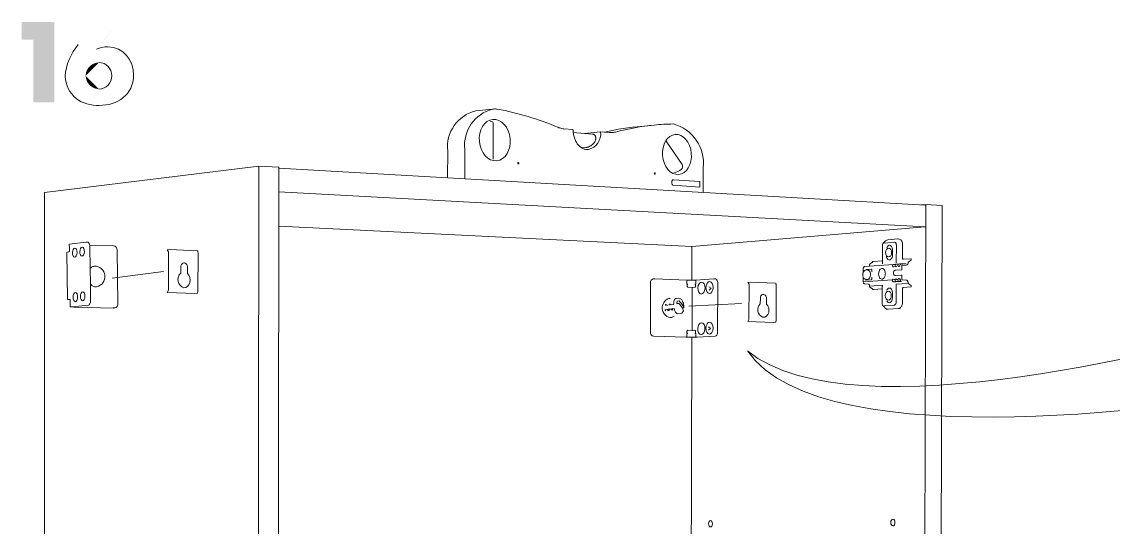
# Model space of a CAD drawing. Header units: metres. Extents: x -11.5 to 7.4, y -3.8 to 5.9.
# Drawn here: x 5.8016 to 6.1789, y 0.2923 to 0.4669 of the extents above; entities that cross this region are included whole.
import ezdxf

# ---------------------------------------------------------------- set-up
doc = ezdxf.new("R2010")
doc.units = ezdxf.units.M
doc.header["$MEASUREMENT"] = 0
doc.layers.add('PDF12_Geometry_Num_Penna__1_Num_Penna__255', color=255, linetype='Continuous', lineweight=18)
doc.layers.add('PDF12_Geometry_Num_Penna__7_Num_Penna__7', color=7, linetype='Continuous', lineweight=18)

msp = doc.modelspace()

# ---------------------------------------------------------------- hatches: boundary and pattern name
at = {"layer": 'PDF12_Geometry_Num_Penna__7_Num_Penna__7', "linetype": 'Continuous', "lineweight": 18}
for points in [[(5.805582035278508, 0.4607574257860527), (5.805582035278508, 0.4390865753730697), (5.812805652082838, 0.4390865753730697), (5.812805652082838, 0.466874158450806), (5.801600446492314, 0.466874158450806), (5.801600446492314, 0.4607574257860527)], [(5.835249724335384, 0.4668747727039353), (5.82736271415107, 0.4574791568332719), (5.827436424526624, 0.457404217951459)], [(5.828247238657722, 0.4527973194793118, 0.4129035021336592), (5.823677195373348, 0.4482653598889783)], [(5.823677195373351, 0.4482653598889783, 0.4127283181193772), (5.828247238657722, 0.4436560044043105)]]:
    msp.add_hatch(color=7, dxfattribs=at).paths.add_polyline_path(points)

# ---------------------------------------------------------------- linework, layer by layer
at = {"layer": 'PDF12_Geometry_Num_Penna__1_Num_Penna__255', "color": 255, "linetype": 'Continuous', "lineweight": 18, "flags": 128}
msp.add_lwpolyline([(6.032175469322056, 0.3686260902768987), (6.050389303121539, 0.3695499269838471)], dxfattribs=at)
at = {"layer": 'PDF12_Geometry_Num_Penna__7_Num_Penna__7', "color": 7, "linetype": 'Continuous', "lineweight": 18, "flags": 128}
for points in [[(5.948811860134468, 0.4130159526432466), (5.948826602209579, 0.4222346636125787, -0.3794525430150651), (5.958559811600281, 0.4361123617194513), (5.964367697791461, 0.4367121184752119, 0.3759348889439186), (5.954741122744061, 0.4228164841769546), (5.954731294693989, 0.412680079031972)], [(5.964367697791461, 0.4367116270727092), (5.964689566431382, 0.4367472537542261), (5.965006521046265, 0.4367607673230784), (5.965327161179927, 0.4367570818043003), (5.965653943844885, 0.4367509392730033), (5.965972864069782, 0.4367278433553308), (5.965983920626117, 0.4367278433553308, -0.05377847380533182), (5.986873072506345, 0.4304328544323619), (5.987209683221376, 0.4303026327688828), (5.987552436467704, 0.430190838699291), (5.987901332245327, 0.4300913296922939), (5.988241628479138, 0.4300176193167395), (5.988589295750502, 0.4299561940037773), (5.988938191528128, 0.429921795828518)], [(6.004747592877028, 0.4286249846212655), (6.004958895953614, 0.428607785533635), (6.005175113055241, 0.4286028715085992), (6.005396244181904, 0.4286041000148595), (6.005608775764751, 0.4286176135837092), (6.005820078841342, 0.428632969911952), (6.006139490468742, 0.4286759676310234), (6.0064662731337, 0.4287275648939124), (6.006794284304918, 0.4288000467632074), (6.008466281323743, 0.4292226529163852), (6.010146877886383, 0.4296059468692688), (6.011818874905208, 0.4299585281656695), (6.013505613999145, 0.4302730257680354), (6.015183753549264, 0.4305604962326965), (6.01687172114946, 0.4308086544970635), (6.018548632193321, 0.4310187290673939), (6.020237828299777, 0.4311980909812423, -0.02180770081312637), (6.026764759204488, 0.4315762252078361), (6.026784415304634, 0.4315774537140955, -0.3708040782450279), (6.037166276000216, 0.4165228466108717), (6.037151533925105, 0.4079319023400112)], [(5.99614202938168, 0.4283403397210002), (5.99220343831456, 0.4286572943358831), (5.992223094414708, 0.4285049595597386), (5.992279605702633, 0.4281560637821142), (5.992342259521854, 0.4278108535232681), (5.992425797947481, 0.4274631862519032), (5.992505650854332, 0.4271364035869443), (5.992619901936441, 0.4268096209219872), (5.992730467499772, 0.4264902092945855), (5.992859460656991, 0.4261757116922196), (5.992989682320472, 0.4258771846712257), (5.993142017096616, 0.425581114662748), (5.993300494404059, 0.4253022437419016), (5.993465114242797, 0.4250344293773853), (5.993643247650386, 0.4247752145566865), (5.99383243761431, 0.4245282847985798), (5.994028998615788, 0.4242985541281019), (5.994224331111006, 0.4240786515076982), (5.994441776718894, 0.423878404987442), (5.994656765314259, 0.4236892150235194), (5.994870525403368, 0.423518452653485), (5.99509534204881, 0.4233661178773396), (5.995329986744322, 0.4232248396575269), (5.99556217442732, 0.423104446044122), (5.995799276135351, 0.4229901949620114), (5.996042520374681, 0.4229054280301252), (5.996284536107751, 0.4228341746670887), (5.996526551840821, 0.4227801203916819), (5.996769796080153, 0.4227457222164226), (5.99701181181322, 0.422719923584979), (5.997230485927364, 0.4227236091037572), (5.997452845560288, 0.4227371226726087, 0.3833442208596908), (6.001682592610848, 0.4288676146074657), (5.99614202938168, 0.4283405854222506), (5.998927053071375, 0.4281108547517727)], [(5.833715934270726, 0.3680312475461651, 0.3798042391204534), (5.834816675879003, 0.36942928766919), (5.834558689564563, 0.3880153588652213, 0.4065027537870404), (5.83329295956567, 0.3894759299568316), (5.825066881653804, 0.389710574652347)], [(6.108794210594544, 0.3850084669451075), (6.106271472991194, 0.3848179256242998), (6.106214961703269, 0.3848646088621512), (6.106164592946641, 0.3849309482001502), (6.106125280746346, 0.3850169436382966), (6.106094568089866, 0.38512382368285), (6.106092111077347, 0.3852307037274043), (6.106101939127418, 0.3898584868059585, 0.3772764434533195), (6.104883015217005, 0.3918306079039162), (6.104621834786288, 0.391844735725897), (6.104589893623549, 0.391844735725897), (6.10457269453592, 0.391844735725897), (6.104541981879438, 0.391844735725897), (6.104516183247995, 0.391844735725897), (6.104497141400977, 0.3918451042777749), (6.100941844286739, 0.3915490342692989, 0.2120652772848372), (6.100007565276586, 0.3909264272971162), (6.099738522405811, 0.3907691784959333, 0.2548668594641322), (6.099101419059769, 0.3894740871974429), (6.099092573814705, 0.3842642378532606), (6.095784206458573, 0.3840123940701163), (6.095733837701944, 0.38399028095745), (6.095704353551723, 0.3839521972634143), (6.095697842468548, 0.383894580319855), (6.095700299481067, 0.3837778722252283), (6.094834079717678, 0.3833013346472685), (6.094766511873416, 0.3832509658906398), (6.094711229091754, 0.3831821695401221), (6.094663317347642, 0.3830949455957171), (6.094635061703681, 0.3829991221074955), (6.094629410574889, 0.3829031757686492), (6.094633096093665, 0.3826783591232079), (6.094623268043591, 0.3825923636850614), (6.094597469412147, 0.3825051397406547), (6.094556928705591, 0.3824179157962497), (6.103042221438157, 0.383056739051054, 0.5477297531325485), (6.102578214624044, 0.3823933456710646, 0.7125105490547731), (6.103196030421815, 0.3824426087720605)], [(5.857319593581371, 0.3834899103580609), (5.85715251673011, 0.3834051434261747), (5.857008781497781, 0.3832847498127689), (5.856884702365599, 0.3831471571117344), (5.856771679789748, 0.3829776232479585), (5.856677084807787, 0.3827872047777774), (5.856607059951012, 0.3825869582575212), (5.856570204763235, 0.3823633701183384), (5.856561359518167, 0.3821432217966843), (5.856549074455575, 0.3799859648054591, 0.5718229644015348), (5.857560503658805, 0.3749941753222874)], [(6.093862331266619, 0.3778848505502834), (6.093427440050846, 0.3778983641191331, -0.2936561461387424), (6.092482595886867, 0.3786268683308638), (6.092470310824273, 0.3786354678746777), (6.092417485055128, 0.3787890311570825), (6.092372030323535, 0.3789524224895606), (6.092337632148277, 0.3791158138220405), (6.092315519035612, 0.379292718723371), (6.092311833516833, 0.3794745376497373), (6.092319204554387, 0.3796489855385499), (6.092346231692092, 0.3798246619336219), (6.092381858373608, 0.3799978813161733), (6.092427313105199, 0.3801539016110977), (6.092482595886867, 0.3803185214498352), (6.092491686833183, 0.381634005952229), (6.09250151488326, 0.381776512678301), (6.092537141564774, 0.3819141053793356), (6.092593652852702, 0.3820418700302968), (6.092669820240776, 0.3821376935185166), (6.092763186716477, 0.3822261459691827), (6.092868838254773, 0.3822777432320708), (6.092976946805582, 0.3822986278384777), (6.094556805854966, 0.3824177929456232)], [(6.093979285062499, 0.381115084908326), (6.094030268072256, 0.3811067310657634), (6.093591691337707, 0.3811276156721695, 0.3065597292846307), (6.092482595886866, 0.3803185214498352)], [(6.10370831753192, 0.3831168130071303), (6.104008073059171, 0.3831389261197975, 0.535116162149784), (6.10354259203759, 0.3824658275403783, 0.7203765954239095), (6.104162987698462, 0.3825139849857218)], [(6.104671712140414, 0.3831894177270518), (6.104981295717742, 0.3832139878522369, 0.5388146238302863), (6.104520483019902, 0.3825391693640379, 0.7335547417771019), (6.105127610813218, 0.3825883096144063, -0.2304302932713456), (6.105636212404542, 0.383260793940714), (6.105976508638353, 0.3832865925721585)], [(6.035037888906086, 0.3578640068940837), (6.034902753217567, 0.3578615498815658), (6.034747961428904, 0.3578603213753064), (6.034580884577649, 0.3578578643627877), (6.034419950257686, 0.3578554073502689), (6.034263929962764, 0.3578615498815658), (6.034110366680357, 0.3578603213753064), (6.033961840273616, 0.3578670781597317), (6.032727314333709, 0.3579054075550205), (6.03206023543494, 0.3578694123216239), (6.031961954934198, 0.3578669553091061), (6.031837875802017, 0.3578657268028467), (6.031701511607242, 0.3578644982965882), (6.03155777637491, 0.3578620412840694), (6.031415269648841, 0.3578583557652912), (6.03126662039147, 0.3578657268028467), (6.031142418408663, 0.3578640068940837), (6.01995588611328, 0.3582557775401698, -0.3758787531156418), (6.018902073444107, 0.3596113113466002), (6.018941754196296, 0.3767638385887278, -0.3940250060021732), (6.019900234779739, 0.3780364482226721), (6.020295813795212, 0.3780696178916712), (6.02034372553932, 0.3780708463979305), (6.02039409429595, 0.3780708463979305)], [(6.040897126658901, 0.3780527873559194), (6.04141973322159, 0.3780289543345106, -0.3477115017530024), (6.042162979508422, 0.3767672784062519), (6.042123667308125, 0.3596038174584182)], [(6.092475101998685, 0.3770316529532414), (6.102571703540924, 0.3777558573930371, 0.5700949474161078), (6.10310487525738, 0.3770396382439252), (6.103238782439638, 0.3770408667501846), (6.103376375140673, 0.3770420952564439), (6.103482026678966, 0.3770445522689627), (6.103577850167188, 0.3770556088252954)], [(6.104069989774638, 0.3771116287107201, -0.5645895681449228), (6.103536818058128, 0.3778290763661127), (6.103180551242948, 0.3778032777346692)], [(6.105035718545031, 0.377173791127376, -0.554643634069123), (6.104503775334777, 0.3779010668329041), (6.104145051507079, 0.3778752682014597)], [(6.104539770568174, 0.3771182626445171), (6.104620851981281, 0.3771280906945904), (6.104660164181576, 0.3771416042634419), (6.104688419825539, 0.3771416042634419), (6.104676503314824, 0.3771482381972424), (6.105035227142523, 0.377174036828686), (6.105177733868594, 0.3771764938412048), (6.105307955532073, 0.3771777223474633), (6.105419749601666, 0.3771900074100563), (6.105517538699901, 0.377191481617567), (6.105586335050416, 0.3772013096676412), (6.105636703807047, 0.3772013096676412), (6.105652674388416, 0.3772123662239748, -0.219171620241513), (6.105122942489434, 0.3779375534688034), (6.105475523785834, 0.3779645806065064)], [(6.099067020884512, 0.3745635838784285), (6.099052278809399, 0.3696418192520383, 0.2512791233819183), (6.099560880400725, 0.3684821093433159), (6.099816286852024, 0.3682939021844005), (6.099817515358282, 0.3682828456280678), (6.099913338846502, 0.3681305108519215), (6.100025132916091, 0.3679855471133315), (6.100132012960644, 0.3678712960312227), (6.100248721055275, 0.3677668729991863), (6.100377714212495, 0.3676919341173734), (6.100514078407272, 0.3676255947793745), (6.1006578136396, 0.3675911966041152), (6.100794177834375, 0.3675715405039686)], [(6.09972955431012, 0.3687941499331622), (6.103282394411842, 0.3690201950848628, 0.353875614074188), (6.103867900494995, 0.3699686019169954), (6.103889767906407, 0.3762295612165829), (6.107615827390681, 0.3764986040873559)], [(6.025742519146174, 0.3712528823604035), (6.025471019262884, 0.3712565678791817), (6.025210575935922, 0.371233226260256, 0.7362095673349015), (6.025639447471026, 0.3646819709316107), (6.025898662291723, 0.3646844279441277), (6.026150506074869, 0.3647261971569433), (6.026399892845495, 0.3647974505199789), (6.026639451566044, 0.3648969595269778), (6.026872867755301, 0.3650284096967162), (6.027089084856929, 0.3651856584978983)], [(6.027400019791141, 0.3710437905950821, 0.1177740278193905), (6.027022868369553, 0.3701961212762077, 0.04718070878646679), (6.026929501893854, 0.3691838321185941), (6.026080604068719, 0.3690781805802992)], [(6.029972511897988, 0.3679493061786827), (6.030493398551906, 0.368013065653539, 0.04670589689673365), (6.030460228882903, 0.3688988186664499, 0.08063997386015125), (6.030006910073247, 0.3703853112401294, 0.1176444650229517), (6.029377914868517, 0.371149442133377, 0.1986834001767859), (6.028676437794491, 0.3713349465785223), (6.027720659924803, 0.3712317520527453)], [(6.057609357257714, 0.3726139444450158), (6.057455793975313, 0.3725353200444248), (6.057324343805572, 0.3724272114936111), (6.057211321229723, 0.3722982183363914), (6.057105669691428, 0.3721434265477273), (6.057019674253279, 0.3719689786589155), (6.05695456342154, 0.3717847027200287), (6.056920165246281, 0.3715807706809953), (6.056913531312484, 0.3713775757457176), (6.05690124624989, 0.3693972236558229, 0.5715203338323285), (6.057830242683128, 0.3648163695163813)], [(6.029997573425677, 0.3664535998080591, -0.1997180764514313), (6.029366121208428, 0.3660973329928812), (6.028436141970186, 0.3659744823669566, -0.2030172589183148), (6.028077418142466, 0.3660690773488904, -0.1162383313902815), (6.027486506631792, 0.3667840679917944, -0.04857542984725185), (6.027116234845257, 0.3677671187004385), (6.02670714226093, 0.3677130644250317), (6.026556035991042, 0.3676934083248842)]]:
    msp.add_lwpolyline(points, format="xyb", dxfattribs=at)
for points in [[(5.964523595235759, 0.4193901802199367), (5.964545708348425, 0.4319811408708816)], [(6.003053605596161, 0.4287640515298108), (6.004664177302024, 0.4291264608762875), (6.006282120045443, 0.4294593860725406), (6.007900062788861, 0.4297542275747581), (6.009520462544797, 0.4300208134330123), (6.011139633794475, 0.4302579151410457), (6.01275880504415, 0.4304655326988582), (6.014380433306346, 0.4306350665626333)], [(6.014380064754471, 0.4306350665626333), (6.020238811104782, 0.4311977224293653)], [(5.988937822976249, 0.429922410081649), (5.992063142899754, 0.4296595097421703)], [(5.992063020049128, 0.4296591411902924), (5.99209250419935, 0.429661598202812), (5.992114617312016, 0.4296529986589972), (5.992131816399644, 0.4296333425588488), (5.9921391874372, 0.4296124579524427), (5.9921391874372, 0.4295952588648122), (5.992152701006052, 0.4295657747145913)], [(5.992152946707305, 0.4295661432664684), (5.992157860732339, 0.4292172474888458), (5.992179973845005, 0.4288609806736661), (5.992203315463932, 0.4286570486346308)], [(5.996555913140416, 0.4234469535891972), (5.996661564678712, 0.4234395825516417), (5.996777044267079, 0.4234481820954556), (5.996908494436818, 0.4234727522206416), (5.99705468668167, 0.4235132929271952), (5.997198421914, 0.4235538336337514), (5.997361813246478, 0.4236152589467137), (5.997525204578958, 0.4236754557534157), (5.997689824417696, 0.4237442521039343), (5.997844616206358, 0.4238228765045235), (5.997996950982508, 0.4239039579176342), (5.998293020990982, 0.4240833198314835), (5.998569434899311, 0.4242712812891467), (5.998849534326418, 0.4244874983907732), (5.99907557947812, 0.4247123150362127), (5.999295482098521, 0.4249481882379875), (5.999495728618777, 0.4251926609835763), (5.999665262482553, 0.4254567898293127), (5.999797941158551, 0.4257184616625302), (5.999906049709363, 0.4259813620020081), (5.999982217097436, 0.4262528618853008), (6.00000678722262, 0.4263892260800768), (6.000015386766435, 0.4265354183249253), (6.000022757803992, 0.4266779250509964), (6.000021529297731, 0.4268216602833279), (6.000009244235141, 0.4269690810344366), (5.9999773030724, 0.4271042167229533), (5.99994659041592, 0.4272368953989503), (5.99989745016555, 0.4273536034935788), (5.999845852902661, 0.4274678545756867), (5.999788113108476, 0.4275735061139825), (5.999705803189107, 0.4276877571960931), (5.999609979700887, 0.427783580684312), (5.999511699200148, 0.4278794041725327), (5.999406047661852, 0.4279543430543473), (5.999297939111038, 0.428010854342272), (5.999181231016411, 0.4280575375801225), (5.999053466365449, 0.4280943927678997), (5.998926930220749, 0.4281115918555294)], [(6.001719570649254, 0.4288690888149755), (6.003046357409231, 0.4287646657829409)], [(6.003046357409231, 0.4287640515298108), (6.004747838578277, 0.4286252303225178)], [(5.994781581550198, 0.4235855290952397), (5.996555544588539, 0.4234467078879449)], [(6.029922388842611, 0.4175335387103489), (6.024391653663516, 0.4256072818460694)], [(5.883144637909972, 0.1084545089026907), (5.809273328035646, 0.1206253204129766), (5.809436719368128, 0.4079557353614414), (5.883494762193854, 0.417055281223627)], [(5.883495007895107, 0.4170555269248775), (5.883144883611221, 0.1084547546039438)], [(5.890456952866217, 0.4166566309425042), (5.883495007895107, 0.4170558954767563)], [(5.890456952866217, 0.4166566309425042), (5.890445896309881, 0.4076811642125007)], [(5.890460515534366, 0.416366826315949), (6.113923347077494, 0.4035240218818608)], [(6.026342398752563, 0.4117114018465609), (6.026337484727526, 0.4111229473483853)], [(6.026764759204488, 0.4123358515781321), (6.026668935716268, 0.4123149669717252), (6.02658294027812, 0.4122645982150965), (6.026495716333715, 0.412187202320764), (6.026429376995715, 0.4120901503262848), (6.026381465251605, 0.4119820417754712), (6.026356895126421, 0.4118456775806951), (6.02634215305131, 0.4117117703984379)], [(6.036024133731003, 0.4116658242643432), (6.02685087749326, 0.4123353601756286)], [(6.035983961576326, 0.4097591825500029), (6.03600976020777, 0.4097702391063374), (6.03602450228288, 0.4116658242643432)], [(5.890446142011132, 0.4076815327643786), (5.890115673827399, 0.1181631481682084)], [(5.890453267347439, 0.4081559818816967), (6.113898899802935, 0.3960736228220769)], [(6.026337607578149, 0.411122333095256), (6.02635234965326, 0.4109761408504067), (6.026392890359817, 0.4108324056180752), (6.026442030610186, 0.4107083264858931), (6.026519426504519, 0.4105928468975231), (6.026609107461443, 0.4105080799656369), (6.026707387962183, 0.4104527971839715), (6.026813039500476, 0.4104343695900816)], [(6.026812670948598, 0.4104348609925852), (6.035983470173822, 0.4097591825500029)], [(6.119759366062009, 0.4034370436387062), (6.11407506760051, 0.4037675118224415), (6.112347787800021, 0.4036164055525555)], [(6.113297668839662, 0.1248179665745086), (6.114075313301761, 0.4037675118224415)], [(6.118984301463056, 0.1252234964906833), (6.119759488912637, 0.4034371664893328)], [(6.033222156654928, 0.3776353409290305), (6.03324795528637, 0.3892041843722893), (5.890436559662314, 0.3962201836188051)], [(6.113898654101682, 0.3960737456727035), (6.033248446688876, 0.3892039386710362)], [(5.818017835588913, 0.3900439912511047), (5.818032577664024, 0.3885304715397213), (5.818043634220357, 0.3884850168081284), (5.818044862726616, 0.3884371050640185), (5.818058376295468, 0.3883769082573156), (5.8180694328518, 0.3883007408692434), (5.818071889864321, 0.3882233449749117), (5.818075575383098, 0.388136121030505)], [(5.81804351136973, 0.3900529593467965), (5.823720438793675, 0.3907188097393046), (5.823746237425121, 0.3907200382455631), (5.823765893525268, 0.3907200382455631)], [(5.824398328547524, 0.3906996450416607), (5.823765647824017, 0.3907205296480676)], [(5.825066513101923, 0.3897104518017214), (5.825018601357815, 0.389926668903346), (5.824968232601186, 0.3901060308171962), (5.824893293719372, 0.39027802169349), (5.824812212306263, 0.39042298543208), (5.824722531349336, 0.3905360080079294), (5.824623022342339, 0.3906281459773728), (5.824513685285266, 0.3906858857715561), (5.824398205696898, 0.3906993993404084)], [(5.825096488654651, 0.3893379687039191), (5.825090346123355, 0.3895308441866199), (5.825067004504429, 0.3897102061004691)], [(5.825211722541766, 0.3817089448340427), (5.825096242953398, 0.3893379687039191)], [(6.103926623094184, 0.3898742116860765), (6.103913109525333, 0.3899884627681871), (6.103902052969001, 0.3901162274191483), (6.103883625375111, 0.3902218789574414), (6.103841856162298, 0.3903250734832193), (6.103798858443223, 0.3904245824902155), (6.103749718192857, 0.3904995213720301), (6.103701806448743, 0.3905769172663627), (6.103642838148302, 0.3906334285542865), (6.103574041797783, 0.3906813402983973), (6.10349787440971, 0.3907083674361003), (6.10341925000912, 0.3907267950299884), (6.103341854114786, 0.3907366230800635), (6.099792699531845, 0.3904405530715866)], [(6.100676609785367, 0.3888196619131454), (6.10073926360459, 0.388994109801958), (6.100835087092809, 0.389151358603141), (6.100930910581029, 0.389287722797917), (6.101035333613064, 0.3894167159551367), (6.101156955732732, 0.3895125394433565), (6.101281034864913, 0.3895923923502087), (6.10141617055343, 0.3896538176631701), (6.10156236279828, 0.3896845303196503)], [(6.10390266722213, 0.3836008444732713), (6.103927237347314, 0.3898735974329481)], [(5.817121517422173, 0.387285994699111), (5.817351248092651, 0.37097511709519), (5.817374589711577, 0.3709702030701534), (5.817428643986979, 0.3709616035263394), (5.817515867931389, 0.370954232488784), (5.817632576026016, 0.3709480899574871)], [(5.817122008824676, 0.3872863632509898), (5.817131836874749, 0.3872937342885452), (5.817178520112602, 0.3873060193511373), (5.817246087956859, 0.387320761426249)], [(5.817245596554354, 0.3873212528287509), (5.817846336115121, 0.3873839066479734)], [(5.817847196069506, 0.3873830466935919), (5.817909849888723, 0.38741621636259), (5.81796881818917, 0.3874665851192196), (5.818014272920761, 0.3875439810135513), (5.818049899602279, 0.3876520895643649), (5.818076926739984, 0.3877687976589925), (5.818083069271276, 0.387894105297435), (5.818075698233722, 0.388136121030505)], [(5.851793772427312, 0.3733847092720621), (5.852259376299564, 0.3741488401653097), (5.85229500298108, 0.3874130222463172)], [(5.852295248682331, 0.3874136364994465), (5.85184315837893, 0.3881126565609536), (5.852698198735363, 0.3881777673926932)], [(5.862529934328055, 0.3868367299601081), (5.862529934328055, 0.3870369764803643), (5.862501678684094, 0.3872372230006196), (5.862461137977538, 0.387416584914468), (5.862404626689614, 0.3875947183220587), (5.862328459301541, 0.3877507386169823), (5.852698198735363, 0.3881782587951976)], [(5.862529934328055, 0.386837098511986), (5.862499221671573, 0.3740139501780462)], [(6.102587796972866, 0.3862996270235683), (6.102596396516681, 0.3881448434249455)], [(6.108800844528345, 0.3850074841401003), (6.109072344411635, 0.3849951990775082), (6.109069887399118, 0.3844706269048128), (6.10799862994106, 0.383866201825267)], [(5.858864808754241, 0.3798932125828873), (5.858864808754241, 0.3820480125615928)], [(6.09338001970924, 0.3811163134145854), (6.093391076265574, 0.3811335125022151), (6.09339721879687, 0.3811642251586953), (6.093415646390758, 0.3811924808026586), (6.093435302490906, 0.381212136902807)], [(6.093447219001622, 0.3811258957634083), (6.093475474645583, 0.3811934636076657), (6.093512329833361, 0.3812536604143695)], [(6.095280396041659, 0.3813856019866098), (6.093512575534612, 0.3812541518168713)], [(6.095417128788313, 0.3811654536649556), (6.095408529244496, 0.3812526776093605), (6.095377816588016, 0.3813276164911743), (6.095328676337646, 0.3813669286914712), (6.095280764593536, 0.3813853562853593)], [(6.095420691456463, 0.3804708562259806), (6.095417005937685, 0.3811649622624511)], [(6.098958666632447, 0.3816442025541802), (6.099122057964927, 0.3816368315166248), (6.09927684975359, 0.3815999763288476), (6.099432870048513, 0.3815250374470347), (6.09950043789277, 0.3814783542091833), (6.09958029079962, 0.3814132433774438), (6.099706826944324, 0.3812793361951856), (6.09982722055773, 0.3811073453188936), (6.09992304404595, 0.3809132413299334), (6.100006582471579, 0.3807129948096772), (6.100055722721949, 0.3805090627706429), (6.10009994894728, 0.3803088162503876), (6.100122062059947, 0.3800962846675393), (6.100124519072464, 0.3798825245784316), (6.100115919528649, 0.3796724500081021), (6.100093806415984, 0.3794685179690669), (6.100055722721949, 0.3792645859300343), (6.099990611890208, 0.3790495973346673), (6.099918130020912, 0.3788358372455587), (6.099814935495136, 0.3786417332565986), (6.099700684413028, 0.3784562288114541), (6.09958029079962, 0.3783100365666048), (6.099499209386513, 0.3782314121660129), (6.099425499010959, 0.3781712153593118), (6.099346874610365, 0.3781122470588665), (6.099273164234811, 0.3780717063523129), (6.099107315889816, 0.3780029100017943), (6.098946381569855, 0.3779820253953874)], [(6.099093065217208, 0.384263746450757), (6.099088151192172, 0.3838202556911723)], [(6.099088274042797, 0.3838205013924227), (6.099089502549058, 0.3837222208916842), (6.099101787611646, 0.3836362254535377), (6.099110387155463, 0.383549001509131), (6.099131271761872, 0.3834617775647251), (6.09916321292461, 0.383358583038949), (6.099195154087349, 0.3832418749443214)], [(6.103119248780613, 0.3830676727567619), (6.103205244218758, 0.3830689012630204), (6.103292468163167, 0.3830713582755392), (6.10338092061383, 0.3830713582755392), (6.103441117420534, 0.3830725867817986), (6.103486572152125, 0.3830725867817986), (6.103534483896235, 0.3830750437943173), (6.103570110577754, 0.3830762723005758), (6.103594680702937, 0.3830873288569085)], [(6.103496031650321, 0.3810647161516982), (6.10375770348354, 0.3810499740765874)], [(6.103757826334165, 0.3810502197778387), (6.105842601456095, 0.3812074685790217), (6.10585120099991, 0.3825981376644805)], [(6.104084977551002, 0.3831413831323154), (6.104170972989149, 0.3831426116385739), (6.104269253489887, 0.3831426116385739), (6.1043441923717, 0.3831450686510927), (6.104405617684662, 0.3831462971573538), (6.104449843909993, 0.3831462971573538), (6.104500212666624, 0.3831475256636123), (6.104548124410735, 0.3831475256636123), (6.104559180967069, 0.3831573537136865)], [(6.105049600665755, 0.3832146021053671), (6.105147881166493, 0.3832158306116265), (6.105235105110902, 0.383217059117885), (6.105321100549046, 0.3832182876241443), (6.105371469305677, 0.3832182876241443), (6.105426752087343, 0.3832195161304037), (6.10547712084397, 0.3832219731429216), (6.105513976031748, 0.3832305726867364), (6.105457464743823, 0.3832096880803295), (6.105409552999712, 0.3831605478299602), (6.105439037149937, 0.3831728328925523)], [(6.10734703022116, 0.3827657059182403), (6.105861766153737, 0.3826465408110939), (6.105849481091148, 0.3826244276984285), (6.105850709597405, 0.3825986290669849)], [(6.106033388478153, 0.3828228314592952), (6.105971963165192, 0.3828117749029616), (6.105916680383526, 0.3827712341964071), (6.105881053702008, 0.3827233224522963), (6.105861397601862, 0.3826459265579647)], [(6.10728462210319, 0.3832295898817284), (6.106034002731285, 0.3832873296759134)], [(6.106108941613096, 0.3848041663541952), (6.106271104439317, 0.3848176799230485)], [(5.832803522671988, 0.3782916089727166), (5.85053578201785, 0.3805950582087902)], [(6.020394217146578, 0.3780708463979305), (6.031482714642474, 0.3775819009067538)], [(6.031666499178854, 0.376268873416878), (6.031628415484818, 0.376268873416878), (6.031578046728189, 0.376268873416878), (6.031520306934002, 0.3762676449106195), (6.031472395189892, 0.3762676449106195), (6.031483451746226, 0.3775809181017467)], [(6.032120186540393, 0.3776199846007895), (6.031664410718212, 0.3775843579192717), (6.031627555530434, 0.3775831294130123), (6.031578415280068, 0.3775831294130123), (6.031532960548475, 0.3775831294130123), (6.031483820298105, 0.3775819009067538)], [(6.032120186540393, 0.3776197388995381), (6.032238123141278, 0.3776209674057984), (6.032369573311016, 0.3776320239621311), (6.032525593605939, 0.3776357094809084), (6.032698812988492, 0.3776393949996875), (6.032863432827231, 0.3776418520122045), (6.033039109222301, 0.3776320239621311), (6.033192672504708, 0.3776357094809084), (6.033346235787112, 0.3776283384433521), (6.034411350713871, 0.3775779696867252)], [(6.034295993976128, 0.3762430747854353), (6.034625233653605, 0.3762676449106195), (6.034622776641086, 0.3775809181017467)], [(6.034411719265751, 0.3775777239854721), (6.034476830097491, 0.3775789524917315), (6.034555454498081, 0.3775789524917315), (6.034623022342338, 0.3775814095042502)], [(6.034622899491714, 0.3775812866536237), (6.040837912657206, 0.3780518045509123)], [(6.093005693852049, 0.37632698176294), (6.0928926712762, 0.3763441808505696), (6.092775963181571, 0.3764006921384953), (6.092676454174573, 0.3764854590703823), (6.092597829773982, 0.3765984816462318), (6.092527804917207, 0.3767336173347493), (6.092487264210652, 0.3768785810733393), (6.092474979148058, 0.3770309158494847), (6.092482350185614, 0.3786267454802372)], [(6.093351149812149, 0.3779064722604444), (6.093353606824667, 0.3777922211783364)], [(6.093353606824667, 0.3777920983277099), (6.093353606824667, 0.3777601571649702), (6.093354835330926, 0.3777319015210061), (6.093363434874741, 0.3777036458770437), (6.093375719937335, 0.3776753902330814), (6.093394147531223, 0.3776459060828596), (6.093402747075034, 0.3776274784889715), (6.093451887325406, 0.3775783382386022), (6.093501027575776, 0.3775709672010468)], [(6.093408766755708, 0.3779077007667047), (6.093400167211893, 0.3778008207221504)], [(6.095418234443944, 0.3786344850696706), (6.095409634900129, 0.3779366935144219), (6.095398578343797, 0.377849469570017), (6.095374008218613, 0.3777720736756836), (6.095326096474503, 0.3777118768689824), (6.095265899667799, 0.3776934492750934), (6.093500536173272, 0.377570598649168)], [(6.103603894499882, 0.3792099174014973), (6.10347858686144, 0.3792086888952388)], [(6.103603648798629, 0.3792095488496203), (6.105559430763339, 0.3793569696007282), (6.105571715825933, 0.3793569696007282)], [(6.105835476119793, 0.3779484871745113), (6.105845304169865, 0.3793416132724881), (6.105571347274056, 0.3793563553475989)], [(6.10601299527425, 0.3777102798108452), (6.105942970417473, 0.3777299359109927), (6.105895058673363, 0.377785218692658), (6.10585451796681, 0.3778626145869897), (6.105834861866661, 0.377948610025137)], [(6.107978113886531, 0.3766959021925906), (6.107968285836456, 0.3768715785876617), (6.107925288117384, 0.3770533975140298), (6.107857720273124, 0.3772155603402485), (6.107764353797423, 0.3773617525850979), (6.107656245246609, 0.3774735466546897), (6.107543222670758, 0.3775693701429095), (6.107406858475983, 0.3776246529245748), (6.107270494281208, 0.3776516800622787), (6.106012503871749, 0.3777106483627213)], [(5.825362828811654, 0.3704844516952503), (5.825287889929839, 0.3762043768382686)], [(5.862498853119696, 0.3740139501780462), (5.862490253575883, 0.3738137036577891), (5.86246199793192, 0.3736122286312744), (5.862421457225363, 0.3734218101610915), (5.862357574899884, 0.3732424482472423), (5.862291235561885, 0.3730729143834681)], [(6.031577923877563, 0.3758243998522861), (6.031595122965193, 0.3759300513905801), (6.031623378609156, 0.3760393884476532), (6.031668833340747, 0.3761155558357254), (6.031733944172487, 0.3761831236799846), (6.031812568573077, 0.3762334924366142)], [(6.03157829242944, 0.3758239084497816), (6.031581977948219, 0.3756113768669342), (6.031590577492034, 0.3754958972785651), (6.031633575211107, 0.3753890172340109), (6.031681486955218, 0.3752944222520496), (6.031749054799475, 0.3752182548639773), (6.03183750725014, 0.3751728001323853), (6.031923502688285, 0.3751519155259793), (6.033317857292523, 0.3750990897568309)], [(6.03331761159127, 0.3750984755037017), (6.033289355947307, 0.3602335497669049)], [(6.033317488740646, 0.3750989669062053), (6.033392427622458, 0.3751001954124646), (6.033483337085642, 0.3751014239187231), (6.033558275967456, 0.3751026524249825), (6.033627072317975, 0.375103880931241), (6.034294151216743, 0.3751505641690942)], [(6.034555700199334, 0.3756084284519119), (6.034548329161776, 0.3754917203572843), (6.034520073517815, 0.3753848403127309), (6.034473390279963, 0.3752890168245093), (6.034416878992038, 0.375221448980251), (6.034356682185336, 0.3751710802236223), (6.034294028366114, 0.3751501956172163)], [(6.034364913177273, 0.376232263930353), (6.034433709527789, 0.376186809198761), (6.034481621271903, 0.3761192413545036), (6.034522161978455, 0.3760320174100968), (6.034550417622418, 0.3759374224281355), (6.034551646128678, 0.3758207143335079), (6.034555331647457, 0.3756081827506597)], [(6.034402136916928, 0.3762724360850314), (6.034469704761186, 0.3762650650474741), (6.034545872149257, 0.3762662935537344), (6.034625725056108, 0.3762675220599929)], [(6.039102524715403, 0.3753564618181411), (6.039870341127431, 0.3748196045828545), (6.039178692103475, 0.3742053514532353)], [(6.052536977763941, 0.3633383536358803), (6.052964497942158, 0.3640398307099062), (6.052997667611157, 0.3762155562452278)], [(6.052997667611157, 0.3762154333946013), (6.052582432495534, 0.3768554851556658), (6.053367447995189, 0.3769169104686272)], [(6.062390949319928, 0.3756859471968692), (6.062390949319928, 0.375870223135756), (6.062365150688484, 0.3760532705683826), (6.062329524006964, 0.3762178904071209), (6.062276698237818, 0.3763812817395982), (6.062206673381041, 0.3765250169719296), (6.053367570845813, 0.3769169104686272)], [(6.062391440722429, 0.3756858243462426), (6.062363185078468, 0.36391550587647)], [(6.094253364808935, 0.376268873416878), (6.093005202449548, 0.376326613211063)], [(6.094610860130373, 0.3757895102745232), (6.09459857506778, 0.3759148179129665), (6.094558034361224, 0.3760229264637793), (6.094507665604596, 0.3761162929394803), (6.094431498216524, 0.3761936888338138), (6.094344274272119, 0.3762502001217394), (6.094253364808935, 0.3762686277156275)], [(6.094610860130373, 0.3757901245276534), (6.094603489092817, 0.3755788214510645), (6.094615774155409, 0.3754719414065093), (6.094644029799372, 0.3753736609057707), (6.094687027518445, 0.3752876654676243), (6.09474476731263, 0.3752114980795502), (6.094814792169407, 0.375153758285367), (6.095671061032096, 0.3745997019624507)], [(6.099102647566029, 0.3758357021098711), (6.094788133583581, 0.3755678877453565)], [(6.095762584748408, 0.3743589147356401), (6.09571221599178, 0.374376113823268), (6.095685188854077, 0.3744240255673796), (6.095672903791487, 0.3744829938678231), (6.095671675285224, 0.3745997019624507)], [(6.096022905224743, 0.3743528950549688), (6.095762461897785, 0.3743590375862649)], [(6.096022413822238, 0.3743533864574724), (6.099066652332635, 0.3745634610278019), (6.099061738307595, 0.3752968792645692)], [(6.099169846858409, 0.3758957760659474), (6.099141591214448, 0.3757827534900979), (6.099117021089263, 0.3756734164330249), (6.099094907976598, 0.3755775929448051), (6.099078937395225, 0.3754903690003992), (6.099072794863933, 0.3753945455121785), (6.099061738307595, 0.3752974935176985)], [(6.100628698041257, 0.3740457684901592), (6.100702408416813, 0.374220216378971), (6.100785946842439, 0.3743762366738936), (6.100892826886994, 0.3745126008686697), (6.100997249919027, 0.3746305374695567), (6.101109043988618, 0.3747349605015913), (6.101235580133322, 0.3748086708771474), (6.101378086859393, 0.3748664106713315), (6.101521822091723, 0.3748872952777385)], [(6.101149830396425, 0.3675580269351162), (6.104705127510664, 0.3677853005930753), (6.104878346893216, 0.3678184702620744), (6.105050337769512, 0.3678786670687773), (6.105211272089472, 0.3679781760757752), (6.105375891928208, 0.3681059407267364), (6.105515941641764, 0.3682717890717333), (6.105649848824021, 0.3684572935168795), (6.105771470943687, 0.3686710536059872), (6.105866065925646, 0.3689044697952415), (6.105937319288683, 0.3691477140345709), (6.106002430120421, 0.3694106143740497), (6.106039285308199, 0.3696821142573405), (6.106041742320716, 0.3699523856343738), (6.106060169914606, 0.3745801687129271)], [(6.103577604465935, 0.3770558545265477), (6.103645172310195, 0.377057083032807), (6.103693084054303, 0.3770669110828813), (6.103722568204528, 0.377077967639214), (6.103711511648191, 0.3770865671830279)], [(6.104540016269423, 0.3771177712420126), (6.104455249337533, 0.3771165427357541), (6.104343455267946, 0.3771128572169768), (6.104213233604467, 0.3771128572169768), (6.104069498372134, 0.3771116287107157), (6.103712003050696, 0.3770870585855315)], [(6.105536703397545, 0.37725020421676), (6.105593214685468, 0.3772293196103531), (6.105653411492172, 0.3772219485727968)], [(6.106362136753127, 0.3750673942953426), (6.106285969365054, 0.3750477381951951), (6.106209801976981, 0.3749998264510843), (6.106152062182799, 0.3749212020504933), (6.106105378944946, 0.3748118649934202), (6.106068523757168, 0.3747062134551271), (6.106059924213355, 0.3745796773104253)], [(6.106361522499997, 0.3750677628472205), (6.109045808676434, 0.3752532672923659), (6.109045808676434, 0.3757864390088752)], [(6.107978236737155, 0.376695779341965), (6.10797455121838, 0.376474648215301), (6.109045808676434, 0.3757854562038681)], [(5.817633067428519, 0.3709472300031056), (5.817633067428519, 0.3709349449405135), (5.818253463089434, 0.3709275739029581)], [(5.818253340238808, 0.3709276967535846), (5.818293880945362, 0.3708294162528443), (5.818317222564289, 0.3707249932208088), (5.818329507626881, 0.3706009140886266), (5.818328279120621, 0.3703588983555548)], [(5.818327787718118, 0.3703584069530521), (5.818356043362082, 0.3684419371886403)], [(5.820164527426305, 0.3701983325874743), (5.820260350914529, 0.3702007895999913)], [(5.820901139779348, 0.3717909681019513), (5.820901139779348, 0.371802024658284), (5.820897454260569, 0.3719162757403929)], [(5.861429806972907, 0.3730194743611897), (5.851793403875432, 0.3733843407201842)], [(5.862291235561885, 0.3730727915328416), (5.861430052674161, 0.3730199657636941)], [(6.028678894807008, 0.3696041041098788), (6.028026557983353, 0.3695217941905096), (6.028177664253239, 0.3703829770782363), (6.028831229583156, 0.3704640584913461)], [(6.059027422032756, 0.3693123338733093), (6.059027422032756, 0.3712914574569437)], [(6.102549344726951, 0.3714928096328336), (6.10255303024573, 0.3733503110968037)], [(5.818329016224379, 0.3684305120804279), (5.818341301286969, 0.3684231410428724), (5.81838675601856, 0.3684133129927991), (5.818456780875339, 0.3684071704615022), (5.818552604363559, 0.3683997994239467), (5.818670540964446, 0.368391199880131), (5.818805676652962, 0.3683875143613555), (5.819598063190174, 0.3683752292987625)], [(5.819171157265085, 0.3684286693210392), (5.819103589420827, 0.3684274408147807), (5.819065505726792, 0.368433583346075), (5.819043392614125, 0.368433583346075)], [(5.819044006867257, 0.3684334604954502), (5.824653366446942, 0.3689690892244792)], [(5.819600643053317, 0.3682871453999734), (5.819620299153463, 0.3682773173499001), (5.81966083986002, 0.3682687178060853), (5.819737007248092, 0.3682724033248634), (5.819842658786387, 0.368265032287308), (5.819960595387272, 0.3682552042372338)], [(5.819697817898421, 0.3683093813632672), (5.819651134660573, 0.3682946392881554), (5.819610593954016, 0.3682934107818969), (5.819600765903944, 0.3682872682506009)], [(5.819960595387272, 0.3682553270878604), (5.833234605518356, 0.367991198242124)], [(5.833362001617438, 0.3679957437152828), (5.833301804810736, 0.3679932867027658), (5.833234236966479, 0.3679908296902461), (5.833601560337991, 0.3680276848780224)], [(5.833361387364308, 0.3679953751634049), (5.833716425673229, 0.3680310018449227), (5.833658685879046, 0.3680224023011087), (5.833600946084861, 0.3680273163261454)], [(6.024149392229194, 0.3673795249756484), (6.023998285959307, 0.3673610973817594)], [(6.024661556488669, 0.3674434073011286), (6.024149269378567, 0.3673795249756484)], [(6.025430601406953, 0.3675469703787826), (6.025279495137069, 0.3675273142786351)], [(6.025941660010798, 0.3676104841523848), (6.025430601406953, 0.3675466018269047)], [(6.032175469322056, 0.3686260902768987), (6.050389303121539, 0.3695499269838471)], [(6.10106322070515, 0.3675567984288559), (6.100794177834375, 0.3675715405039686), (6.100842089578487, 0.3675715405039686), (6.100887544310078, 0.3675727690102271)], [(6.101063343555776, 0.367557044130109), (6.101112483806144, 0.3675582726363675), (6.101149338993922, 0.3675582726363675), (6.100887667160704, 0.3675730147114784)], [(6.061381240025458, 0.3630029714271084), (6.052537223465194, 0.3633383536358803)], [(6.062173012309536, 0.3630522345281033), (6.06138062577233, 0.363003094277734)], [(6.062362570825339, 0.3639159972789745), (6.062355199787785, 0.363732949846348), (6.06232940115634, 0.3635474454012035), (6.062290088956045, 0.3633729975123909), (6.06223357766812, 0.363207149167394), (6.062173380861415, 0.3630523573787299)], [(6.031778907501574, 0.3592164694348812), (6.031549176831097, 0.3592017273597685), (6.031539348781022, 0.3578884541686431)], [(6.031751880363869, 0.3602479232901379), (6.031685541025873, 0.3602012400522865), (6.031627801231688, 0.3601312151955094), (6.031582346500096, 0.3600525907949192), (6.031556547868652, 0.3599567673066977), (6.031546719818579, 0.359860943818477), (6.031549176831097, 0.3596373556792969)], [(6.031778293248445, 0.3592167151361325), (6.031700897354114, 0.3592633983739839), (6.03164070054741, 0.3593407942683147), (6.0315927888033, 0.3594255612002035), (6.031551019590486, 0.3595312127384975), (6.031548562577969, 0.3596380927830518)], [(6.031751880363869, 0.360248537543268), (6.031820676714387, 0.3602804787060077), (6.031899301114979, 0.3602804787060077)], [(6.031899301114979, 0.3602807244072599), (6.033288741694181, 0.3602340411694085), (6.033356309538437, 0.3602340411694085), (6.033444761989102, 0.3602266701318531), (6.033530757427252, 0.3602303556506303), (6.033589725727694, 0.3602389551944443)], [(6.034383586472412, 0.3602312156050127), (6.03432338966571, 0.3602680707927899), (6.034253364808933, 0.3602778988428641), (6.033589971428945, 0.3602385866425681)], [(6.034331743508274, 0.3592073784885619), (6.034385797783679, 0.3592552902326727), (6.034444766084121, 0.3593240865831895), (6.034481621271903, 0.3594223670839289), (6.034507419903344, 0.3595280186222229), (6.034517247953417, 0.3596336701605178), (6.034525847497234, 0.3598560297934403)], [(6.034368475845426, 0.3592077470404398), (6.034437272195943, 0.3591979189903665), (6.034512211077754, 0.3592003760028835), (6.034590835478348, 0.3592016045091446)], [(6.034384077874918, 0.3602317070075154), (6.034440589162843, 0.3601653676695173), (6.03447867285688, 0.3600781437251106), (6.034511842525879, 0.3599712636805572), (6.034525356094729, 0.3598557840921881)], [(6.034590466926469, 0.3592011131066402), (6.034579410370137, 0.3578866114092536)], [(6.038948961432997, 0.3614589847604961), (6.039716777845024, 0.3609221275252086), (6.03902512882107, 0.3603078743955885)], [(6.033180755993991, 0.357893982446809), (6.032710238096703, 0.1419262675913018)], [(6.041313590280781, 0.358239561257534), (6.035038380308587, 0.3578636383422076)]]:
    msp.add_lwpolyline(points, dxfattribs=at)
for points in [[(6.0016823469096, 0.428867860308717), (6.001702003009747, 0.428867860308717)], [(5.964512784380675, 0.4193691727629041), (5.964523840937012, 0.4193777723067189)], [(5.973055939758053, 0.4180110590933142), (5.973065767808128, 0.4181068825815357), (5.973114908058498, 0.4181756789320525), (5.973171419346421, 0.4182223621699039), (5.973237758684423, 0.4182432467763109), (5.973307783541197, 0.418216219638607), (5.973363066322863, 0.4181597083506823), (5.973406064041937, 0.4180724844062773), (5.973428177154602, 0.41798648896813), (5.973408521054454, 0.4178882084673914), (5.973367980347902, 0.4178108125730589), (5.973313926072494, 0.4177616723226896), (5.973234073165644, 0.4177518442726154), (5.973168962333904, 0.4177715003727638), (5.973108765527201, 0.4178280116606885), (5.973068224820645, 0.4179140070988341)], [(6.020259818561815, 0.4144803321042598), (6.020265961093113, 0.4145675560486675), (6.020301587774631, 0.4146449519429982), (6.020363013087591, 0.4146854926495536), (6.020429352425591, 0.4147063772559605), (6.020496920269849, 0.4146768931057396), (6.020555888570293, 0.4146203818178131), (6.020586601226773, 0.4145442144297409), (6.02060748583318, 0.4144483909415202), (6.020589058239292, 0.414359938490855), (6.020549746038995, 0.4142813140902648), (6.02049323475107, 0.4142321738398937), (6.020425666906814, 0.4142223457898195), (6.020358099062557, 0.4142493729275234), (6.02029913076211, 0.414305884215449), (6.02026841810563, 0.4143845086160409)], [(5.818043388519104, 0.3900523450936673), (5.818026189431476, 0.3900523450936673)], [(6.093455572844185, 0.3811258957634083), (6.093466629400517, 0.3811541514073706), (6.093485056994405, 0.3811836355575924), (6.093502256082033, 0.3811934636076657), (6.093514541144627, 0.3811848640638509), (6.093514541144627, 0.3811652079637033)], [(6.093511961281481, 0.3812536604143695), (6.093476334599965, 0.381242603858035)], [(6.10304246713941, 0.3830568619016805), (6.103064580252076, 0.3830679184580132), (6.103087921871001, 0.3830679184580132), (6.103100206933595, 0.3830679184580132)], [(6.104008195909799, 0.3831390489704232), (6.104029080516204, 0.3831390489704232), (6.10405487914765, 0.3831390489704232), (6.104065935703984, 0.3831390489704232)], [(6.104974047530812, 0.3832133735991068), (6.104992475124702, 0.3832133735991068), (6.10501213122485, 0.3832133735991068), (6.10504284388133, 0.3832146021053671)], [(6.10727983092878, 0.3827647231132332), (6.107317914622817, 0.3827659516194926)], [(6.040837298404075, 0.378052173102791), (6.040868011060557, 0.378052173102791)], [(6.093400412913146, 0.3778003293196459), (6.093362329219106, 0.3778003293196459)], [(6.103438414706762, 0.3792069689864759), (6.103449471263097, 0.3792069689864759), (6.103467898856985, 0.3792081974927353)], [(6.034322284010077, 0.3762430747854353), (6.034296485378633, 0.3762430747854353), (6.034333340566411, 0.3762430747854353)], [(6.099061861158223, 0.3752880340195022), (6.099054490120666, 0.3753064616133903), (6.099042205058076, 0.3753248892072794)], [(5.817408742185581, 0.3709907191246824), (5.817373115504063, 0.3709894906184239)]]:
    msp.add_lwpolyline(points, close=True, dxfattribs=at)
msp.add_lwpolyline([(5.825211599691142, 0.381709559087172), (5.825416760236433, 0.3818901495072797), (5.825645262400652, 0.38205108382724), (5.825883592614945, 0.382187448022016), (5.826129293866792, 0.3823004705978672), (5.826390965700011, 0.3823827805172355), (5.826650671923213, 0.3824525596727613, -0.9163711053952132), (5.827446989680453, 0.3753200980328684), (5.827154605190755, 0.3753311545892011), (5.826864677713573, 0.3753594102331625), (5.826579664261429, 0.375430663596199), (5.826297107821803, 0.37552771559068), (5.826031750469811, 0.3756554802416412), (5.825763936105295, 0.3758102720303054), (5.825518234853446, 0.375987176931635), (5.825288504182968, 0.3762046225395217)], format="xyb", close=True, dxfattribs=at)
at = {"layer": 'PDF12_Geometry_Num_Penna__7_Num_Penna__7', "color": 7, "linetype": 'Continuous', "lineweight": 18}
for centre, radius, start, end in [((6.1048200431401, 0.3778071993961776), 0.0003299036531503319, 23.34363498576963, 163.4692525218588), ((6.025393774421755, 0.3680741403890631), 0.0005673881354395505, 225.4466525058239, 252.3514736843042), ((6.026655789414873, 0.3682099316943503), 0.0005348576223829227, 224.1856672015369, 252.5993283007575)]:
    msp.add_arc(centre, radius, start, end, dxfattribs=at)
for centre, major_axis, ratio in [((5.965109320917497, 0.4260177590916712), (-0.0006805691969642418, 0.007139987342488829), 0.7457320731477634), ((6.028079937637793, 0.4210514403894141), (-0.0005823291473401321, 0.006904896264890215), 0.7203507330870204), ((5.819895448399119, 0.3871355605269375), (2.633211707969711e-05, 0.001570578338054074), 0.4968123122706697), ((5.822429521333767, 0.3874233583957043), (2.292195270392484e-05, 0.001570487049127767), 0.5007095003507644), ((5.822651570310112, 0.3719890594388282), (2.129597597644294e-05, 0.001568455591852924), 0.5009501040806885), ((6.036553126453496, 0.3748728504750645), (8.801242012701483e-05, 0.002052425542470371), 0.6052082464573081), ((6.039355665682253, 0.3750807366451294), (9.241445586027909e-05, 0.002060762090391854), 0.605114814480038), ((5.820117003202363, 0.3717388737305711), (1.566566612432031e-05, 0.001567250361890426), 0.4987364221788974), ((6.036522363867055, 0.360853869967154), (7.835198666317228e-05, 0.002049420417468972), 0.6058654022417661), ((6.039326249093069, 0.3610249439996815), (7.890602996152287e-05, 0.002055374101073371), 0.607491358574804), ((6.039693299448418, 0.2934172089552414), (8.754539951638591e-06, 0.001095779665813479), 0.6115437831162513), ((6.102728854897491, 0.293840160804975), (9.491383957005527e-06, 0.001151336594803598), 0.6393429637941453)]:
    msp.add_ellipse(centre, major_axis=major_axis, ratio=ratio, dxfattribs=at)
for centre, major_axis, ratio, start_param, end_param in [((5.951419898050377, 0.4275429482450814), (0.01310852683626518, 0.00450704999400825), 0.1624126406485519, 6.251832178097733, 6.63064632016225), ((6.025898300428254, 0.4168655067945535), (0.004168872490774689, 0.0001313956978533648), 0.5267616394629686, 4.95302759601219, 6.531704939557923), ((6.101609477270475, 0.3881594964959341), (5.751484124515611e-07, 0.001526724725302631), 0.646363433549803, 4.703357865613108, 6.331896871603299), ((6.101551552453024, 0.386215452250962), (8.554960512530137e-05, 0.001623913890295425), 0.6360228644320788, 1.656098304663037, 4.797718240952631), ((5.857807453848913, 0.3822648658903196), (-0.0003415205889476524, 0.001279234376979355), 0.783013473273285, 4.340006646170413, 6.433922978620259), ((6.093955538112825, 0.3794956611481668), (9.556386456921486e-05, 0.001610552305935042), 0.6298150747144642, 3.143923055757719, 6.303348995247832), ((6.098950361635028, 0.3798123333139269), (9.556106667574223e-05, 0.001831953539303488), 0.6330555381107162, 0.07486524472840195, 3.220597125103261), ((6.103514366891666, 0.3801360392242419), (5.340645484430696e-05, 0.0009311733791604881), 0.6671556202177155, 0.1151801872082883, 3.10498201046884), ((6.106973650026857, 0.3841224320390637), (-0.0005477805234397338, 0.001311014011307565), 0.6649086766889301, 2.951604425977288, 4.252367447373862), ((5.857761781740892, 0.3776504028519074), (-4.191779978146591e-05, 0.002671016966239282), 0.7705959772734858, 3.023425109140521, 5.697035962043071), ((6.102892097735396, 0.3765073381495769), (-1.708123279264705e-06, 0.001495255029227649), 0.3867743967662639, 5.758987759068328, 6.86585872516283), ((6.10366398522098, 0.3727557034628797), (0.0002092781212361671, 0.005316278020935651), 0.1998631079957897, 6.017592125832698, 6.595330783079532), ((6.101652877251059, 0.3735010838529673), (-0.0001135729798731332, 0.001387945507428934), 0.6437777489261927, 4.551254879873005, 6.303449068193091), ((5.824785924344495, 0.3701364519558448), (0.0001615898506264202, 0.001165339609958682), 0.4769987251749528, 3.194339760768292, 5.08109589339235), ((6.058041814284671, 0.3714627190099309), (-0.0002725655900492897, 0.001206494413962811), 0.7854975096497427, 4.396352352468421, 6.456635485615826), ((6.101502734846456, 0.3714617539486929), (5.772132848580467e-05, 0.001650408804696468), 0.6333765406414065, 2.215786312209542, 4.75335422829246), ((6.058018915650072, 0.3672510691840909), (-2.856931011585558e-05, 0.002449076099171832), 0.7699410022932741, 3.026163720441761, 5.703489077603715), ((6.040135437224452, 0.3615725076667893), (-0.001354819318641454, 0.003285793100570922), 0.4444063299108629, 3.026545493850586, 3.900636990799605)]:
    msp.add_ellipse(centre, major_axis=major_axis, ratio=ratio, start_param=start_param, end_param=end_param, dxfattribs=at)
for points in [[(5.81663785450791, 0.4480049165620184), (5.81663785450791, 0.4520221320297315), (5.81870174502343, 0.4559287819341122), (5.82109610372269, 0.459061472895173)], [(5.827436424526624, 0.457404217951459), (5.828689500911049, 0.4579570457681159), (5.829868866919917, 0.4582506587640722), (5.831306219243229, 0.4582506587640722)], [(5.831306219243228, 0.4582506587640758), (5.836760787034254, 0.4582506587640758), (5.8402251746853, 0.4535700499163733), (5.8402251746853, 0.44848403400312)], [(5.832706716378759, 0.4482653598889783), (5.832706716378759, 0.4507702841515657), (5.830790246614349, 0.45279731947931), (5.828247238657726, 0.45279731947931)], [(5.820360228473405, 0.4403771211984022), (5.818148917206773, 0.4422174235747418), (5.816637854507909, 0.4451289834091394), (5.816637854507909, 0.4480049165620157)], [(5.828247238657722, 0.4436560044043114), (5.830790246614346, 0.4436560044043114), (5.832706716378758, 0.4457198949198329), (5.832706716378758, 0.4482653598889748)], [(5.840225174685305, 0.4484840340031218), (5.840225174685305, 0.4416658242643443), (5.834623186143171, 0.4379803054866285), (5.82828409384549, 0.4379803054866285)], [(5.828284093845499, 0.4379803054866249), (5.825593665137762, 0.4379803054866249), (5.822497829364474, 0.4386805540543932), (5.820360228473397, 0.4403771211984031)], [(6.100195526734248, 0.3871550359318769), (6.100195526734248, 0.3880027052507531), (6.100664816125278, 0.3886906687559231), (6.101244671079641, 0.3886906687559231)], [(6.101244671079639, 0.3886906687559257), (6.101823297527742, 0.3886906687559257), (6.102293815425034, 0.3880027052507531), (6.102293815425034, 0.3871550359318805)], [(6.101244671079639, 0.3856194031078273), (6.100664816125277, 0.3856194031078273), (6.100195526734249, 0.3863073666130008), (6.100195526734249, 0.3871550359318752)], [(6.10229381542503, 0.3871550359318769), (6.10229381542503, 0.3863073666130017), (6.101823297527741, 0.3856194031078291), (6.101244671079634, 0.3856194031078291)], [(6.100068376336418, 0.372259397538599), (6.100068376336418, 0.3731070668574743), (6.100537665727447, 0.3737950303626469), (6.101117520681816, 0.3737950303626469)], [(6.101117520681809, 0.3737950303626478), (6.10169614712991, 0.3737950303626478), (6.102166665027197, 0.3731070668574734), (6.102166665027197, 0.372259397538599)], [(6.027720659924803, 0.3712317520527453), (6.027594123780098, 0.3712120959525977), (6.027477415685475, 0.3711469851208582), (6.027400019791147, 0.3710437905950803)], [(6.028831229583156, 0.3704640584913461), (6.029024105065854, 0.3703068096901641), (6.03017152991198, 0.3691053305686278), (6.030493398551902, 0.368013188504162)], [(6.101117520681809, 0.3707237647145494), (6.100537665727448, 0.3707237647145494), (6.100068376336416, 0.371411728219722), (6.100068376336416, 0.3722593975385964)], [(6.102166665027198, 0.372259397538599), (6.102166665027198, 0.3714117282197229), (6.101696147129909, 0.3707237647145503), (6.101117520681811, 0.3707237647145503)], [(6.023998285959307, 0.3673610973817594), (6.0240182845923, 0.3673610973817594), (6.02391754847249, 0.3673660114067951), (6.023939317658865, 0.3673660114067951)], [(6.024149269378567, 0.3673795249756484), (6.024160325934903, 0.3671719074178368), (6.02411118568453, 0.3670158871229132), (6.024000620121195, 0.3669606043412452)], [(6.024109711477021, 0.3688204399671102), (6.024114625502058, 0.3689887453246259), (6.024166222764947, 0.369112824456808), (6.024262046253167, 0.3691595076946594)], [(6.024262046253165, 0.3691595076946603), (6.02440086746046, 0.3692295325514365), (6.024603570993238, 0.3691214240006238), (6.024803817513495, 0.3689125779365527)], [(6.025281952149587, 0.3671264526862448), (6.025125931854664, 0.3670490567919122), (6.024885144627852, 0.3671780499491319), (6.024661556488663, 0.3674434073011303)], [(6.025279495137069, 0.3675273142786351), (6.025299304205286, 0.3675273142786351), (6.025201908216866, 0.3675334568099311), (6.025221755342881, 0.3675334568099311)], [(6.025430601406953, 0.3675466018269047), (6.025442886469548, 0.3673377557628346), (6.02539251771292, 0.3671829639741695), (6.025281952149589, 0.3671264526862448)], [(6.025387480837255, 0.368989728129633), (6.02539362336855, 0.3691568049808893), (6.025442763618921, 0.3692784271005545), (6.025538587107142, 0.3693275673509264)], [(6.025538587107143, 0.3693275673509238), (6.025674951301919, 0.3693963637014415), (6.025878883340951, 0.3692882551506296), (6.026080358367464, 0.3690781805803018)], [(6.026557264497303, 0.3672929152843718), (6.026402472708637, 0.3672167478963004), (6.026165371000605, 0.3673506550785568), (6.025941782861426, 0.3676160124305516)], [(6.026556035991042, 0.3676934083248842), (6.026577064630923, 0.3676934083248842), (6.026475245666806, 0.3676995508561802), (6.026495839184331, 0.3676995508561802)], [(6.02670714226093, 0.3677130644250317), (6.026716970311008, 0.3675042183609607), (6.026669058566899, 0.3673494265722965), (6.026557264497305, 0.3672929152843736)], [(6.030342292282018, 0.3670340690155509), (6.029946713266543, 0.3684075390133792), (6.029043761166003, 0.3691765839316625), (6.028678894807003, 0.3696041041098788)], [(6.030318213559339, 0.367030997749902), (6.030223618577378, 0.3666993010599073), (6.030111824507783, 0.3665997920529103), (6.029997573425674, 0.3664535998080591)], [(6.229948146523846, 0.3620815917326787), (6.209015628372665, 0.3561135083252935), (6.088343144046359, 0.3234659544860055), (6.052486731857945, 0.3531614077843406)], [(6.052486731857941, 0.3531614077843415), (6.078436469571851, 0.3148012998395924), (6.212131120246097, 0.3354991732952577), (6.233782314558929, 0.339134323316344)]]:
    msp.add_open_spline(points, degree=3, dxfattribs=at)

doc.saveas('drawing.dxf')
